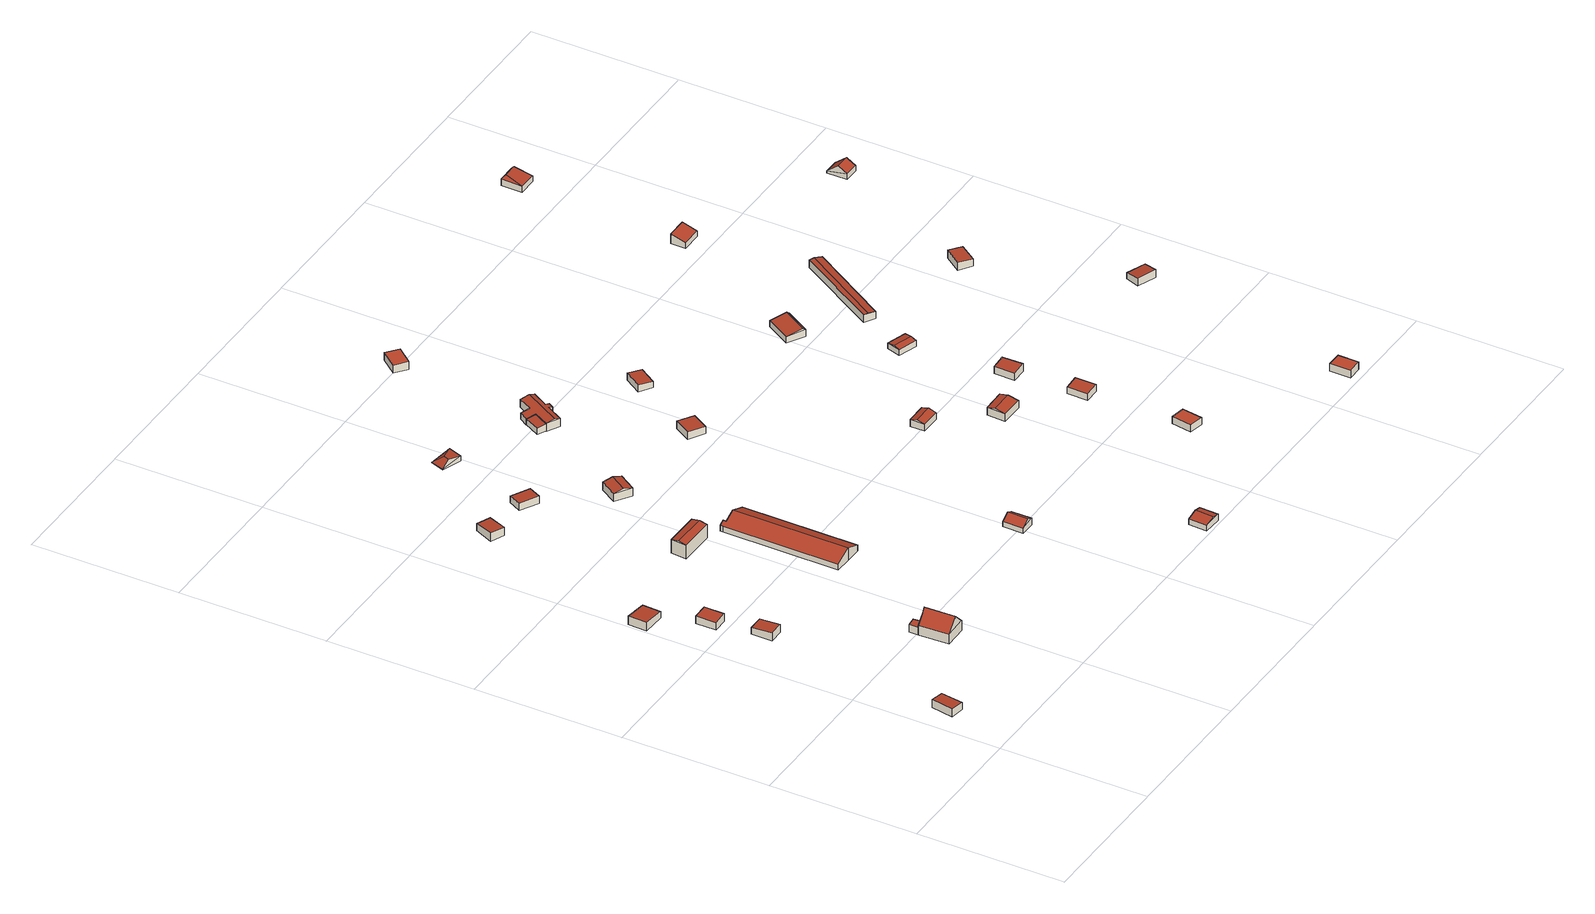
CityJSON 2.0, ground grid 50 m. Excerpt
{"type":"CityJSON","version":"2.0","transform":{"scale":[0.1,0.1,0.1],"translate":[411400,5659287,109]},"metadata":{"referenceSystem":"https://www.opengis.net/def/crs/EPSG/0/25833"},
"CityObjects":{
"building1":{"type":"Building","attributes":{"Dachtyp_tdc":"tdcPolyFlatRoof","Gemeindeschluessel":14612000,"Dachneigung":5.05,"QualitaetDacherkennung":79,"Geometrietyp2DReferenz":"3000","measuredHeight":2.91,"function":"31001_9998","roofType":"2100"},"geometry":[{"type":"Solid","lod":"2","boundaries":[[[[0,1,2,3]],[[1,4,5,2]],[[1,0,6,4]],[[5,7,3,2]],[[4,6,7,5]],[[6,0,3,7]]]],"semantics":{"surfaces":[{"type":"WallSurface"},{"type":"RoofSurface"},{"type":"GroundSurface"}],"values":[[0,0,1,2,0,0]]}}]},
"building2":{"type":"Building","attributes":{"Dachtyp_tdc":"tdcPolyFlatRoof","Gemeindeschluessel":14612000,"Dachneigung":5.31,"QualitaetDacherkennung":89,"Geometrietyp2DReferenz":"3000","measuredHeight":3.03,"function":"31001_9998","roofType":"2100"},"geometry":[{"type":"Solid","lod":"2","boundaries":[[[[8,9,10,11]],[[9,12,13,10]],[[12,14,15,13]],[[14,8,11,15]],[[14,12,9,8]],[[11,10,13,15]]]],"semantics":{"surfaces":[{"type":"WallSurface"},{"type":"RoofSurface"},{"type":"GroundSurface"}],"values":[[0,0,0,0,1,2]]}}]},
"building3":{"type":"Building","attributes":{"Dachtyp_tdc":"tdcPolyFlatRoof","Gemeindeschluessel":14612000,"Dachneigung":3.14,"QualitaetDacherkennung":83,"Geometrietyp2DReferenz":"3000","measuredHeight":2.94,"function":"31001_9998","roofType":"2100"},"geometry":[{"type":"Solid","lod":"2","boundaries":[[[[16,17,18,19]],[[17,20,21,18]],[[20,22,23,21]],[[22,16,19,23]],[[22,20,17,16]],[[19,18,21,23]]]],"semantics":{"surfaces":[{"type":"WallSurface"},{"type":"RoofSurface"},{"type":"GroundSurface"}],"values":[[0,0,0,0,1,2]]}}]},
"building4":{"type":"Building","attributes":{"Dachtyp_tdc":"tdcPolyFlatRoof","Gemeindeschluessel":14612000,"Dachneigung":3.59,"QualitaetDacherkennung":84,"Geometrietyp2DReferenz":"3000","measuredHeight":2.88,"function":"31001_9998","roofType":"2100"},"geometry":[{"type":"Solid","lod":"2","boundaries":[[[[24,25,26,27]],[[25,28,29,26]],[[28,30,31,29]],[[30,24,27,31]],[[30,28,25,24]],[[27,26,29,31]]]],"semantics":{"surfaces":[{"type":"WallSurface"},{"type":"RoofSurface"},{"type":"GroundSurface"}],"values":[[0,0,0,0,1,2]]}}]},
"building5":{"type":"Building","attributes":{"Dachtyp_tdc":"tdcPolyFlatRoof","Gemeindeschluessel":14612000,"Dachneigung":9.1,"QualitaetDacherkennung":77,"Geometrietyp2DReferenz":"3000","measuredHeight":3.17,"function":"31001_9998","roofType":"2100"},"geometry":[{"type":"Solid","lod":"2","boundaries":[[[[32,33,34,35]],[[33,36,37,34]],[[36,38,39,37]],[[38,32,35,39]],[[38,36,33,32]],[[35,34,37,39]]]],"semantics":{"surfaces":[{"type":"WallSurface"},{"type":"RoofSurface"},{"type":"GroundSurface"}],"values":[[0,0,0,0,1,2]]}}]},
"building6":{"type":"Building","attributes":{"Dachtyp_tdc":"tdcFreeFormRoof","Gemeindeschluessel":14612000,"Dachneigung":45.8,"QualitaetDacherkennung":79,"Geometrietyp2DReferenz":"3000","measuredHeight":7.48,"function":"31001_9998","roofType":"5000"},"geometry":[{"type":"Solid","lod":"2","boundaries":[[[[40,41,35,34]],[[41,42,43,35]],[[42,44,45,43]],[[44,46,47,45]],[[46,40,34,47]],[[48,49,41,40,46]],[[48,44,42,49]],[[42,41,49]],[[46,44,48]],[[34,35,43,45,47]]]],"semantics":{"surfaces":[{"type":"WallSurface"},{"type":"RoofSurface"},{"type":"GroundSurface"}],"values":[[0,0,0,0,0,1,1,0,0,2]]}}]},
"building7":{"type":"Building","attributes":{"Dachtyp_tdc":"tdcPolyFlatRoof","Gemeindeschluessel":14612000,"Dachneigung":3.76,"QualitaetDacherkennung":83,"Geometrietyp2DReferenz":"3000","measuredHeight":3.02,"function":"31001_9998","roofType":"2100"},"geometry":[{"type":"Solid","lod":"2","boundaries":[[[[50,51,52,53]],[[51,54,55,52]],[[54,56,57,55]],[[56,50,53,57]],[[56,54,51,50]],[[53,52,55,57]]]],"semantics":{"surfaces":[{"type":"WallSurface"},{"type":"RoofSurface"},{"type":"GroundSurface"}],"values":[[0,0,0,0,1,2]]}}]},
"building8":{"type":"Building","attributes":{"Dachtyp_tdc":"tdcGableRoof","Gemeindeschluessel":14612000,"Dachneigung":14.04,"QualitaetDacherkennung":92,"Geometrietyp2DReferenz":"3000","measuredHeight":5.5,"function":"31001_9998","roofType":"3100"},"geometry":[{"type":"Solid","lod":"2","boundaries":[[[[58,59,60,61]],[[59,62,63,60]],[[62,64,65,63]],[[64,58,61,65]],[[62,59,66]],[[58,64,67]],[[59,58,67,66]],[[64,62,66,67]],[[61,60,63,65]]]],"semantics":{"surfaces":[{"type":"WallSurface"},{"type":"RoofSurface"},{"type":"GroundSurface"}],"values":[[0,0,0,0,0,0,1,1,2]]}}]},
"building9":{"type":"Building","attributes":{"Dachtyp_tdc":"tdcPolyFlatRoof","Gemeindeschluessel":14612000,"Dachneigung":3.97,"QualitaetDacherkennung":77,"Geometrietyp2DReferenz":"3000","measuredHeight":2.63,"function":"31001_9998","roofType":"2100"},"geometry":[{"type":"Solid","lod":"2","boundaries":[[[[68,69,70,71]],[[69,72,73,70]],[[72,74,75,73]],[[74,68,71,75]],[[74,72,69,68]],[[71,70,73,75]]]],"semantics":{"surfaces":[{"type":"WallSurface"},{"type":"RoofSurface"},{"type":"GroundSurface"}],"values":[[0,0,0,0,1,2]]}}]},
"building10":{"type":"Building","attributes":{"Gemeindeschluessel":14612000,"Dachneigung":67.04,"Dachorientierung":-179.7,"MittlereTraufHoehe":113,"QualitaetDacherkennung":96,"ObjektHoehe":4.47,"BodenHoehe":110.22,"Geometrietyp2DReferenz":"3000","AbsoluteHoehe":114.69,"Dachflaeche":481.78,"measuredHeight":4.47,"function":"31001_9998","roofType":"3100","storeysAboveGround":1},"geometry":[{"type":"MultiSurface","lod":"2","boundaries":[[[76,77,78,79]],[[77,80,81,78]],[[80,82,83,81]],[[82,84,85,83]],[[84,86,87,85]],[[86,88,89,87]],[[88,90,91,89]],[[90,92,93,91]],[[92,76,79,93]],[[76,92,90,88]],[[88,86,84,82,80,77,76]],[[79,78,81,83,85,87,89,91,93]]],"semantics":{"surfaces":[{"type":"WallSurface"},{"type":"RoofSurface"},{"type":"GroundSurface"}],"values":[0,0,0,0,0,0,0,0,0,1,1,2]}}]},
"building11":{"type":"Building","attributes":{"Dachtyp_tdc":"tdcGableRoof","Gemeindeschluessel":14612000,"Dachneigung":14.63,"QualitaetDacherkennung":84,"Geometrietyp2DReferenz":"3000","measuredHeight":3.65,"function":"31001_9998","roofType":"3100"},"geometry":[{"type":"Solid","lod":"2","boundaries":[[[[94,95,96,97]],[[95,98,99,96]],[[98,100,101,99]],[[98,95,102]],[[94,100,103]],[[95,94,103,102]],[[100,98,102,103]],[[97,96,99,101]],[[100,94,97,101]]]],"semantics":{"surfaces":[{"type":"WallSurface"},{"type":"RoofSurface"},{"type":"GroundSurface"}],"values":[[0,0,0,0,0,1,1,2,0]]}}]},
"building12":{"type":"Building","attributes":{"Dachtyp_tdc":"tdcHipAndGableRoof","Gemeindeschluessel":14612000,"Dachneigung":11.95,"QualitaetDacherkennung":26,"Geometrietyp2DReferenz":"3000","measuredHeight":2.81,"function":"31001_9998","roofType":"5000"},"geometry":[{"type":"Solid","lod":"2","boundaries":[[[[104,105,106,107]],[[105,108,109,106]],[[108,110,111,109]],[[110,104,107,111]],[[108,105,112]],[[104,110,113]],[[105,104,113,112]],[[110,108,112,113]],[[107,106,109,111]]]],"semantics":{"surfaces":[{"type":"WallSurface"},{"type":"RoofSurface"},{"type":"GroundSurface"}],"values":[[0,0,0,0,1,0,1,1,2]]}}]},
"building13":{"type":"Building","attributes":{"Dachtyp_tdc":"tdcGableRoof","Gemeindeschluessel":14612000,"Dachneigung":28.11,"QualitaetDacherkennung":65,"Geometrietyp2DReferenz":"3000","measuredHeight":3.46,"function":"31001_9998","roofType":"3100"},"geometry":[{"type":"Solid","lod":"2","boundaries":[[[[114,115,116,117]],[[115,118,119,116]],[[118,120,121,119]],[[120,114,117,121]],[[118,115,122]],[[114,120,123]],[[115,114,123,122]],[[120,118,122,123]],[[117,116,119,121]]]],"semantics":{"surfaces":[{"type":"WallSurface"},{"type":"RoofSurface"},{"type":"GroundSurface"}],"values":[[0,0,0,0,0,0,1,1,2]]}}]},
"building14":{"type":"Building","attributes":{"Dachtyp_tdc":"tdcGableRoof","Gemeindeschluessel":14612000,"Dachneigung":13.61,"QualitaetDacherkennung":84,"Geometrietyp2DReferenz":"3000","measuredHeight":2.8,"function":"31001_9998","roofType":"3100"},"geometry":[{"type":"Solid","lod":"2","boundaries":[[[[124,125,126,127]],[[125,128,129,126]],[[128,130,131,129]],[[130,124,127,131]],[[128,125,132]],[[124,130,133]],[[125,124,133,132]],[[130,128,132,133]],[[127,126,129,131]]]],"semantics":{"surfaces":[{"type":"WallSurface"},{"type":"RoofSurface"},{"type":"GroundSurface"}],"values":[[0,0,0,0,0,0,1,1,2]]}}]},
"building15":{"type":"Building","attributes":{"Dachtyp_tdc":"tdcPolyFlatRoof","Gemeindeschluessel":14612000,"Dachneigung":8.93,"QualitaetDacherkennung":76,"Geometrietyp2DReferenz":"3000","measuredHeight":2.63,"function":"31001_9998","roofType":"2100"},"geometry":[{"type":"Solid","lod":"2","boundaries":[[[[134,135,136,137]],[[135,138,139,136]],[[138,140,141,139]],[[140,134,137,141]],[[140,138,135,134]],[[137,136,139,141]]]],"semantics":{"surfaces":[{"type":"WallSurface"},{"type":"RoofSurface"},{"type":"GroundSurface"}],"values":[[0,0,0,0,1,2]]}}]},
"building16":{"type":"Building","attributes":{"Dachtyp_tdc":"tdcFreeFormRoof","Gemeindeschluessel":14612000,"Dachneigung":11.92,"QualitaetDacherkennung":64,"Geometrietyp2DReferenz":"3000","measuredHeight":3.45,"function":"31001_9998","roofType":"5000"},"geometry":[{"type":"Solid","lod":"2","boundaries":[[[[142,143,144,145]],[[143,146,147,144]],[[146,148,149,147]],[[148,150,151,149]],[[150,152,153,151]],[[152,154,155,153]],[[154,156,157,155]],[[156,158,159,157]],[[158,160,161,159]],[[160,162,163,161]],[[162,164,165,163]],[[164,142,145,165]],[[166,150,148,146,143,142,164,167]],[[154,152,166,167,162,160,158,156]],[[152,150,166]],[[164,162,167]],[[145,144,147,149,151,153,155,157,159,161,163,165]]]],"semantics":{"surfaces":[{"type":"WallSurface"},{"type":"RoofSurface"},{"type":"GroundSurface"}],"values":[[0,0,0,0,0,0,0,0,0,0,0,0,1,1,0,0,2]]}}]},
"building17":{"type":"Building","attributes":{"Dachtyp_tdc":"tdcPolyFlatRoof","Gemeindeschluessel":14612000,"Dachneigung":3.5,"QualitaetDacherkennung":84,"Geometrietyp2DReferenz":"3000","measuredHeight":2.77,"function":"31001_9998","roofType":"2100"},"geometry":[{"type":"Solid","lod":"2","boundaries":[[[[168,169,170,171]],[[169,172,173,170]],[[172,174,175,173]],[[174,168,171,175]],[[174,172,169,168]],[[171,170,173,175]]]],"semantics":{"surfaces":[{"type":"WallSurface"},{"type":"RoofSurface"},{"type":"GroundSurface"}],"values":[[0,0,0,0,1,2]]}}]},
"building18":{"type":"Building","attributes":{"Dachtyp_tdc":"tdcPolyFlatRoof","Gemeindeschluessel":14612000,"Dachneigung":0,"QualitaetDacherkennung":78,"Geometrietyp2DReferenz":"3000","measuredHeight":2.75,"function":"31001_9998","roofType":"1000"},"geometry":[{"type":"Solid","lod":"2","boundaries":[[[[176,177,178,179]],[[177,180,181,178]],[[180,182,183,181]],[[182,176,179,183]],[[182,180,177,176]],[[179,178,181,183]]]],"semantics":{"surfaces":[{"type":"WallSurface"},{"type":"RoofSurface"},{"type":"GroundSurface"}],"values":[[0,0,0,0,1,2]]}}]},
"building19":{"type":"Building","attributes":{"Dachtyp_tdc":"tdcPolyFlatRoof","Gemeindeschluessel":14612000,"Dachneigung":5.1,"QualitaetDacherkennung":80,"Geometrietyp2DReferenz":"3000","measuredHeight":2.65,"function":"31001_9998","roofType":"2100"},"geometry":[{"type":"Solid","lod":"2","boundaries":[[[[184,185,186,187]],[[185,188,189,186]],[[188,190,191,189]],[[190,184,187,191]],[[190,188,185,184]],[[187,186,189,191]]]],"semantics":{"surfaces":[{"type":"WallSurface"},{"type":"RoofSurface"},{"type":"GroundSurface"}],"values":[[0,0,0,0,1,2]]}}]},
"building20":{"type":"Building","attributes":{"Dachtyp_tdc":"tdcGableRoof","Gemeindeschluessel":14612000,"Dachneigung":17.4,"QualitaetDacherkennung":83,"Geometrietyp2DReferenz":"3000","measuredHeight":3.23,"function":"31001_9998","roofType":"3100"},"geometry":[{"type":"Solid","lod":"2","boundaries":[[[[192,193,194,195]],[[196,197,193,192]],[[197,198,194,193]],[[198,199,195,194]],[[199,196,192,195]],[[198,197,200]],[[196,199,201]],[[197,196,201,200]],[[199,198,200,201]]]],"semantics":{"surfaces":[{"type":"GroundSurface"},{"type":"WallSurface"},{"type":"RoofSurface"}],"values":[[0,1,1,1,1,1,1,2,2]]}}]},
"building21":{"type":"Building","attributes":{"Dachtyp_tdc":"tdcGableRoof","Gemeindeschluessel":14612000,"Dachneigung":11.23,"QualitaetDacherkennung":84,"Geometrietyp2DReferenz":"3000","measuredHeight":3.38,"function":"31001_9998","roofType":"3100"},"geometry":[{"type":"Solid","lod":"2","boundaries":[[[[202,203,204,205]],[[203,206,207,204]],[[206,208,209,207]],[[208,202,205,209]],[[206,203,210]],[[202,208,211]],[[203,202,211,210]],[[208,206,210,211]],[[205,204,207,209]]]],"semantics":{"surfaces":[{"type":"WallSurface"},{"type":"RoofSurface"},{"type":"GroundSurface"}],"values":[[0,0,0,0,0,0,1,1,2]]}}]},
"building22":{"type":"Building","attributes":{"Dachtyp_tdc":"tdcPolyFlatRoof","Gemeindeschluessel":14612000,"Dachneigung":0,"QualitaetDacherkennung":80,"Geometrietyp2DReferenz":"3000","measuredHeight":2.49,"function":"31001_9998","roofType":"1000"},"geometry":[{"type":"Solid","lod":"2","boundaries":[[[[212,213,214,215]],[[213,216,217,214]],[[216,218,219,217]],[[218,212,215,219]],[[218,216,213,212]],[[215,214,217,219]]]],"semantics":{"surfaces":[{"type":"WallSurface"},{"type":"RoofSurface"},{"type":"GroundSurface"}],"values":[[0,0,0,0,1,2]]}}]},
"building23":{"type":"Building","attributes":{"Dachtyp_tdc":"tdcPolyFlatRoof","Gemeindeschluessel":14612000,"Dachneigung":4.54,"QualitaetDacherkennung":79,"Geometrietyp2DReferenz":"3000","measuredHeight":2.75,"function":"31001_9998","roofType":"2100"},"geometry":[{"type":"Solid","lod":"2","boundaries":[[[[220,221,222,223]],[[221,224,225,222]],[[224,226,227,225]],[[226,220,223,227]],[[226,224,221,220]],[[223,222,225,227]]]],"semantics":{"surfaces":[{"type":"WallSurface"},{"type":"RoofSurface"},{"type":"GroundSurface"}],"values":[[0,0,0,0,1,2]]}}]},
"building24":{"type":"Building","attributes":{"Dachtyp_tdc":"tdcPolyFlatRoof","Gemeindeschluessel":14612000,"Dachneigung":3.82,"QualitaetDacherkennung":75,"Geometrietyp2DReferenz":"3000","measuredHeight":2.94,"function":"31001_9998","roofType":"2100"},"geometry":[{"type":"Solid","lod":"2","boundaries":[[[[228,229,230,231]],[[229,232,233,230]],[[232,234,235,233]],[[234,228,231,235]],[[234,232,229,228]],[[231,230,233,235]]]],"semantics":{"surfaces":[{"type":"WallSurface"},{"type":"RoofSurface"},{"type":"GroundSurface"}],"values":[[0,0,0,0,1,2]]}}]},
"building25":{"type":"Building","attributes":{"Dachtyp_tdc":"tdcGableRoof","Gemeindeschluessel":14612000,"Dachneigung":10.03,"QualitaetDacherkennung":43,"Geometrietyp2DReferenz":"3000","measuredHeight":3.23,"function":"31001_9998","roofType":"3100"},"geometry":[{"type":"Solid","lod":"2","boundaries":[[[[236,237,238,239]],[[237,240,241,238]],[[240,242,243,241]],[[242,236,239,243]],[[240,237,244]],[[236,242,245]],[[237,236,245,244]],[[242,240,244,245]],[[239,238,241,243]]]],"semantics":{"surfaces":[{"type":"WallSurface"},{"type":"RoofSurface"},{"type":"GroundSurface"}],"values":[[0,0,0,0,0,0,1,1,2]]}}]},
"building26":{"type":"Building","attributes":{"Dachtyp_tdc":"tdcGableRoof","Gemeindeschluessel":14612000,"Dachneigung":10.68,"QualitaetDacherkennung":50,"Geometrietyp2DReferenz":"3000","measuredHeight":2.55,"function":"31001_9998","roofType":"3100"},"geometry":[{"type":"Solid","lod":"2","boundaries":[[[[246,247,248,249]],[[247,250,251,248]],[[250,252,253,251]],[[252,246,249,253]],[[250,247,254]],[[246,252,255]],[[247,246,255,254]],[[252,250,254,255]],[[249,248,251,253]]]],"semantics":{"surfaces":[{"type":"WallSurface"},{"type":"RoofSurface"},{"type":"GroundSurface"}],"values":[[0,0,0,0,0,0,1,1,2]]}}]},
"building27":{"type":"Building","attributes":{"Dachtyp_tdc":"tdcPolyFlatRoof","Gemeindeschluessel":14612000,"Dachneigung":0,"QualitaetDacherkennung":75,"Geometrietyp2DReferenz":"3000","measuredHeight":2.71,"function":"31001_9998","roofType":"1000"},"geometry":[{"type":"Solid","lod":"2","boundaries":[[[[256,257,258,259]],[[257,260,261,258]],[[260,262,263,261]],[[262,256,259,263]],[[262,260,257,256]],[[259,258,261,263]]]],"semantics":{"surfaces":[{"type":"WallSurface"},{"type":"RoofSurface"},{"type":"GroundSurface"}],"values":[[0,0,0,0,1,2]]}}]},
"building28":{"type":"Building","attributes":{"Dachtyp_tdc":"tdcGableRoof","Gemeindeschluessel":14612000,"Dachneigung":10.61,"QualitaetDacherkennung":52,"Geometrietyp2DReferenz":"3000","measuredHeight":2.99,"function":"31001_9998","roofType":"3100"},"geometry":[{"type":"Solid","lod":"2","boundaries":[[[[264,265,266,267]],[[265,268,269,266]],[[268,270,271,269]],[[270,264,267,271]],[[268,265,272]],[[264,270,273]],[[265,264,273,272]],[[270,268,272,273]],[[267,266,269,271]]]],"semantics":{"surfaces":[{"type":"WallSurface"},{"type":"RoofSurface"},{"type":"GroundSurface"}],"values":[[0,0,0,0,0,0,1,1,2]]}}]},
"building29":{"type":"Building","attributes":{"Dachtyp_tdc":"tdcPolyFlatRoof","Gemeindeschluessel":14612000,"Dachneigung":17.06,"QualitaetDacherkennung":58,"Geometrietyp2DReferenz":"3000","measuredHeight":3.52,"function":"31001_9998","roofType":"2100"},"geometry":[{"type":"Solid","lod":"2","boundaries":[[[[274,275,276,277]],[[275,278,279,276]],[[278,280,281,279]],[[280,274,277,281]],[[280,278,275,274]],[[277,276,279,281]]]],"semantics":{"surfaces":[{"type":"WallSurface"},{"type":"RoofSurface"},{"type":"GroundSurface"}],"values":[[0,0,0,0,1,2]]}}]},
"building30":{"type":"Building","attributes":{"Dachtyp_tdc":"tdcPolyFlatRoof","Gemeindeschluessel":14612000,"Dachneigung":3.43,"QualitaetDacherkennung":87,"Geometrietyp2DReferenz":"3000","measuredHeight":2.87,"function":"31001_9998","roofType":"2100"},"geometry":[{"type":"Solid","lod":"2","boundaries":[[[[282,283,284,285]],[[283,286,287,284]],[[286,288,289,287]],[[288,282,285,289]],[[288,286,283,282]],[[285,284,287,289]]]],"semantics":{"surfaces":[{"type":"WallSurface"},{"type":"RoofSurface"},{"type":"GroundSurface"}],"values":[[0,0,0,0,1,2]]}}]},
"building31":{"type":"Building","attributes":{"Dachtyp_tdc":"tdcPolyFlatRoof","Gemeindeschluessel":14612000,"Dachneigung":7.55,"QualitaetDacherkennung":63,"Geometrietyp2DReferenz":"3000","measuredHeight":2.78,"function":"31001_9998","roofType":"2100"},"geometry":[{"type":"Solid","lod":"2","boundaries":[[[[290,291,292,293]],[[291,294,295,292]],[[294,296,297,295]],[[296,290,293,297]],[[296,294,291,290]],[[293,292,295,297]]]],"semantics":{"surfaces":[{"type":"WallSurface"},{"type":"RoofSurface"},{"type":"GroundSurface"}],"values":[[0,0,0,0,1,2]]}}]},
"building32":{"type":"Building","attributes":{"Dachtyp_tdc":"tdcHipAndGableRoof","Gemeindeschluessel":14612000,"Dachneigung":10.54,"QualitaetDacherkennung":52,"Geometrietyp2DReferenz":"3000","measuredHeight":3.24,"function":"31001_9998","roofType":"5000"},"geometry":[{"type":"Solid","lod":"2","boundaries":[[[[298,299,300,301]],[[299,302,303,300]],[[302,304,305,303]],[[304,298,301,305]],[[302,299,306]],[[298,304,307]],[[299,298,307,306]],[[304,302,306,307]],[[301,300,303,305]]]],"semantics":{"surfaces":[{"type":"WallSurface"},{"type":"RoofSurface"},{"type":"GroundSurface"}],"values":[[0,0,0,0,1,0,1,1,2]]}}]},
"building33":{"type":"Building","attributes":{"Dachtyp_tdc":"tdcGableRoof","Gemeindeschluessel":14612000,"Dachneigung":39.24,"QualitaetDacherkennung":74,"Geometrietyp2DReferenz":"3000","measuredHeight":3.79,"function":"31001_9998","roofType":"3100"},"geometry":[{"type":"Solid","lod":"2","boundaries":[[[[308,309,310,311]],[[309,312,313,310]],[[312,314,315,313]],[[314,308,311,315]],[[312,309,316]],[[308,314,317]],[[309,308,317,316]],[[314,312,316,317]],[[311,310,313,315]]]],"semantics":{"surfaces":[{"type":"WallSurface"},{"type":"RoofSurface"},{"type":"GroundSurface"}],"values":[[0,0,0,0,0,0,1,1,2]]}}]}
},
"vertices":[
[97,182,49],[50,189,53],[50,189,24],[97,182,24],[62,265,53],[62,265,24],[108,258,49],[108,258,24],
[88,1199,29],[10,1203,36],[10,1203,6],[88,1199,6],[13,1266,36],[13,1266,6],[91,1262,29],[91,1262,6],
[138,850,43],[138,920,39],[138,920,14],[138,850,14],[188,920,39],[188,920,14],[188,850,43],[188,850,14],
[113,1095,34],[163,1094,37],[163,1094,8],[113,1095,8],[162,1025,37],[162,1025,8],[113,1025,34],[113,1025,8],
[397,486,51],[370,485,47],[370,485,20],[397,486,20],[369,516,47],[369,516,20],[395,517,51],[395,517,20],
[370,485,54],[397,486,82],[448,488,55],[448,488,20],[453,385,55],[453,385,20],[374,382,54],[374,382,20],[413,383,95],[410,487,95],
[225,1854,56],[197,1790,61],[197,1790,31],[225,1854,31],[151,1810,61],[151,1810,31],[179,1874,56],[179,1874,31],
[506,1278,59],[382,1279,59],[382,1279,10],[506,1278,10],[387,1332,59],[387,1332,10],[507,1330,59],[507,1330,10],[384,1305,65],[506,1303,65],
[416,1826,53],[392,1782,56],[392,1782,30],[416,1826,30],[330,1815,56],[330,1815,30],[354,1859,53],[354,1859,30],
[607,857,57],[551,858,33],[551,858,12],[607,857,12],[553,1249,33],[553,1249,12],[553,1260,33],[553,1260,12],[571,1260,41],[571,1260,12],[571,1249,41],[571,1249,12],[609,1249,57],[609,1249,12],[666,1248,33],[666,1248,12],[664,857,33],[664,857,12],
[598,1619,58],[561,1561,58],[561,1561,29],[598,1619,29],[508,1595,57],[508,1595,29],[545,1653,57],[545,1653,29],[536,1577,66],[573,1635,66],
[400,2113,31],[417,2160,31],[417,2160,30],[400,2113,30],[483,2137,48],[483,2137,30],[466,2090,48],[466,2090,30],[427,2124,58],[421,2106,58],
[974,470,37],[974,540,37],[974,540,19],[974,470,19],[1024,540,43],[1024,540,19],[1024,470,43],[1024,470,19],[1004,540,53],[1004,470,53],
[1249,3,40],[1251,66,40],[1251,66,21],[1249,3,21],[1315,64,43],[1315,64,21],[1312,0,43],[1312,0,21],[1290,65,49],[1287,1,49],
[718,1943,59],[691,1958,54],[691,1958,33],[718,1943,33],[718,2010,54],[718,2010,33],[746,1993,59],[746,1993,33],
[746,1993,60],[718,2010,53],[718,2010,32],[746,1993,32],[737,2040,53],[737,2040,32],[763,2024,60],[763,2024,32],[789,2070,60],[789,2070,32],[832,2046,61],[832,2046,32],[802,1993,61],[802,1993,32],[814,1987,58],[814,1987,32],[805,1970,58],[805,1970,32],[793,1976,61],[793,1976,32],[761,1919,61],[761,1919,32],[718,1943,60],[718,1943,32],[815,2055,66],[744,1929,66],
[922,1616,58],[976,1585,55],[976,1585,31],[922,1616,31],[943,1528,55],[943,1528,31],[889,1559,58],[889,1559,31],
[796,2452,59],[757,2483,59],[757,2483,31],[796,2452,31],[801,2538,59],[801,2538,31],[840,2506,59],[840,2506,31],
[1068,1778,54],[1026,1805,58],[1026,1805,32],[1068,1778,32],[1064,1863,58],[1064,1863,32],[1106,1836,54],[1106,1836,32],
[1356,980,17],[1287,980,17],[1287,1030,17],[1357,1030,17],[1356,980,41],[1287,980,41],[1287,1030,42],[1357,1030,42],[1287,1006,49],[1357,1006,49],
[1523,795,46],[1444,796,47],[1444,796,20],[1523,795,20],[1445,858,48],[1445,858,20],[1523,860,48],[1523,860,20],[1444,830,54],[1523,831,54],
[1660,289,49],[1671,358,49],[1671,358,24],[1660,289,24],[1720,350,49],[1720,350,24],[1709,280,49],[1709,280,24],
[1698,632,54],[1648,632,50],[1648,632,27],[1698,632,27],[1648,702,50],[1648,702,27],[1698,702,54],[1698,702,27],
[1686,872,52],[1635,872,49],[1635,872,23],[1686,872,23],[1636,942,49],[1636,942,23],[1685,942,52],[1685,942,23],
[1567,1598,56],[1518,1514,56],[1518,1514,30],[1567,1598,30],[1461,1549,52],[1461,1549,30],[1510,1632,52],[1510,1632,30],[1511,1518,62],[1560,1602,62],
[1641,1209,46],[1575,1230,46],[1575,1230,25],[1641,1209,25],[1590,1277,45],[1590,1277,25],[1657,1256,45],[1657,1256,25],[1582,1251,50],[1648,1230,50],
[2133,15,50],[2133,86,50],[2133,86,23],[2133,15,23],[2183,85,50],[2183,85,23],[2183,16,50],[2183,16,23],
[1869,1656,53],[1702,1381,53],[1702,1381,28],[1869,1656,28],[1667,1402,55],[1667,1402,28],[1833,1680,55],[1833,1680,28],[1680,1394,58],[1847,1671,58],
[1803,2093,67],[1803,2043,52],[1803,2043,32],[1803,2093,32],[1733,2043,52],[1733,2043,32],[1733,2093,67],[1733,2093,32],
[2074,1347,58],[2115,1319,55],[2115,1319,29],[2074,1347,29],[2075,1261,55],[2075,1261,29],[2034,1290,58],[2034,1290,29],
[2233,793,50],[2251,840,43],[2251,840,22],[2233,793,22],[2317,815,43],[2317,815,22],[2298,768,50],[2298,768,22],
[1808,2603,52],[1745,2603,52],[1745,2603,32],[1808,2603,32],[1745,2674,56],[1745,2674,32],[1808,2674,56],[1808,2674,32],[1759,2665,64],[1808,2665,64],
[2325,1800,50],[2275,1800,50],[2275,1800,30],[2325,1800,30],[2275,1870,36],[2275,1870,30],[2325,1870,36],[2325,1870,30],[2275,1831,68],[2325,1831,68]
]}
